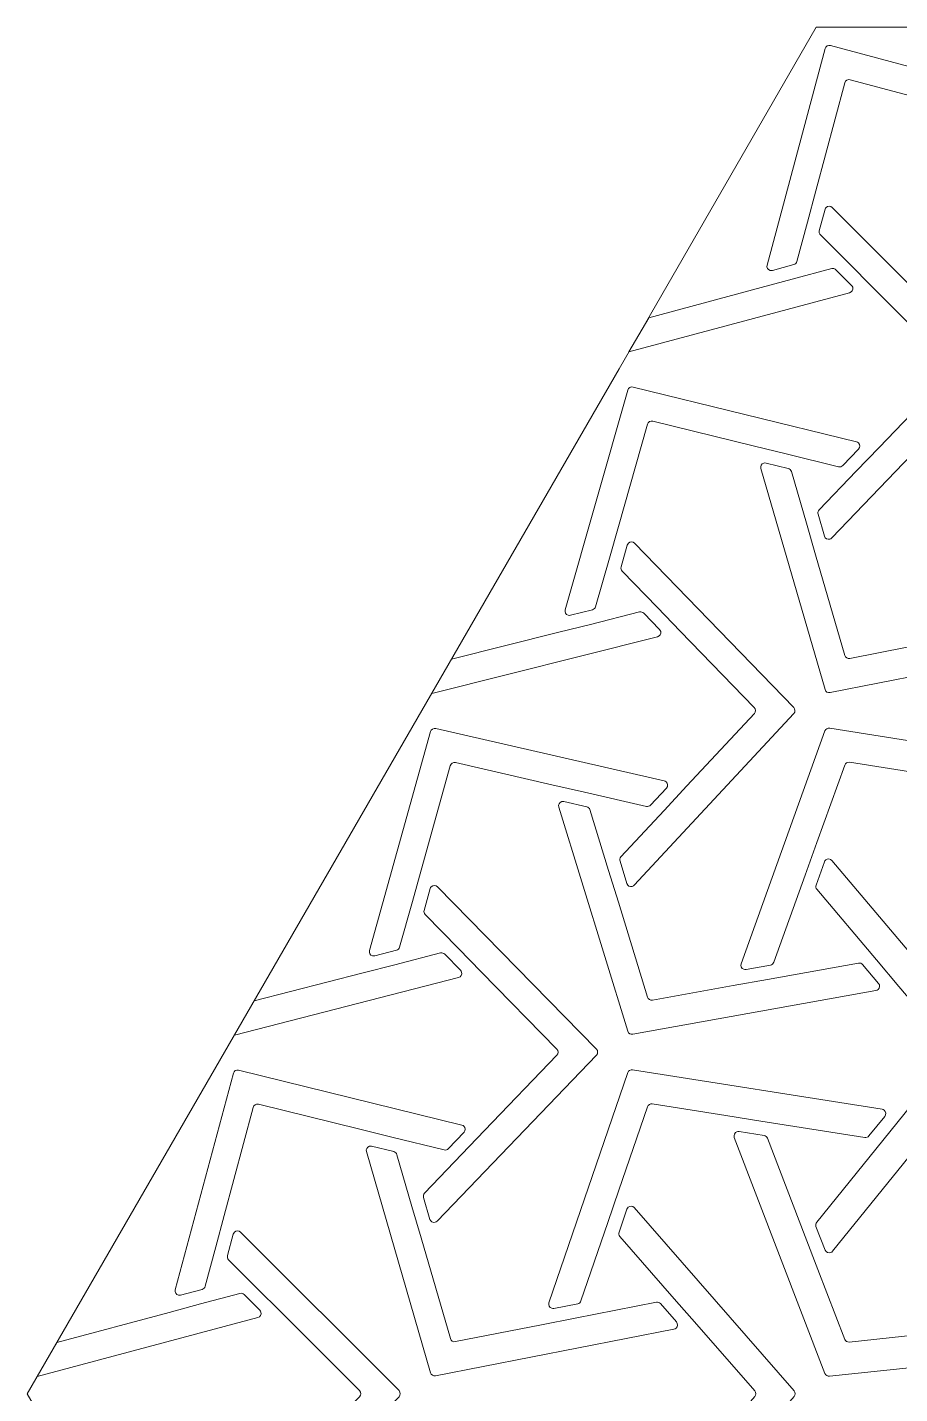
# Model space of a CAD drawing. Header units: millimetres. Extents: x 0.8 to 39, y 0.8 to 33.9.
# Drawn here: x 0.77 to 11.34, y 17.33 to 33.9 of the extents above; entities that cross this region are included whole.
import ezdxf

# ---------------------------------------------------------------- set-up
doc = ezdxf.new("R2010")
doc.units = ezdxf.units.MM
doc.header["$MEASUREMENT"] = 0
doc.layers.add('Layer 1', color=7, linetype='Continuous', lineweight=0)

# ---------------------------------------------------------------- blocks, each defined once
blk = doc.blocks.new('Block_0')
at = {"layer": 'Layer 1', "color": 1, "lineweight": 0, "true_color": 0xff0000}
for points, knots in [([(5.548, 9.05), (5.548, 9.05), (7.94, 4.907), (7.94, 4.907), (7.94, 4.907), (10.331, 0.765), (10.331, 0.765), (10.331, 0.765), (15.114, 0.765), (15.114, 0.765), (15.114, 0.765), (19.897, 0.765), (19.897, 0.765), (19.897, 0.765), (24.68, 0.765), (24.68, 0.765), (24.68, 0.765), (29.463, 0.765), (29.463, 0.765), (29.463, 0.765), (31.855, 4.907), (31.855, 4.907), (31.855, 4.907), (34.246, 9.05), (34.246, 9.05), (34.246, 9.05), (36.638, 13.192), (36.638, 13.192), (36.638, 13.192), (39.029, 17.334), (39.029, 17.334), (39.029, 17.334), (36.638, 21.476), (36.638, 21.476), (36.638, 21.476), (34.246, 25.619), (34.246, 25.619), (34.246, 25.619), (31.855, 29.761), (31.855, 29.761), (31.855, 29.761), (29.463, 33.903), (29.463, 33.903), (29.463, 33.903), (24.68, 33.903), (24.68, 33.903), (24.68, 33.903), (19.897, 33.903), (19.897, 33.903), (19.897, 33.903), (15.114, 33.903), (15.114, 33.903), (15.114, 33.903), (10.331, 33.903), (10.331, 33.903), (10.331, 33.903), (7.94, 29.761), (7.94, 29.761), (7.94, 29.761), (5.548, 25.619), (5.548, 25.619), (5.548, 25.619), (3.157, 21.476), (3.157, 21.476), (3.157, 21.476), (0.765, 17.334), (0.765, 17.334), (0.765, 17.334), (3.157, 13.192), (3.157, 13.192), (3.157, 13.192), (5.548, 9.05), (5.548, 9.05)], [0, 0, 0, 0, 1, 1, 1, 2, 2, 2, 3, 3, 3, 4, 4, 4, 5, 5, 5, 6, 6, 6, 7, 7, 7, 8, 8, 8, 9, 9, 9, 10, 10, 10, 11, 11, 11, 12, 12, 12, 13, 13, 13, 14, 14, 14, 15, 15, 15, 16, 16, 16, 17, 17, 17, 18, 18, 18, 19, 19, 19, 20, 20, 20, 21, 21, 21, 22, 22, 22, 23, 23, 23, 24, 24, 24, 24]), ([(10.437, 33.645), (10.437, 33.645), (9.734, 31.02), (9.734, 31.02), (9.726, 30.992), (9.743, 30.963), (9.771, 30.956), (9.78, 30.953), (9.79, 30.953), (9.799, 30.956), (9.799, 30.956), (10.058, 31.025), (10.058, 31.025), (10.076, 31.03), (10.09, 31.044), (10.095, 31.062), (10.095, 31.062), (10.224, 31.542), (10.224, 31.542), (10.224, 31.542), (10.325, 31.919), (10.325, 31.919), (10.325, 31.919), (10.325, 31.919), (10.325, 31.919), (10.325, 31.919), (10.676, 33.23), (10.676, 33.23), (10.684, 33.259), (10.713, 33.275), (10.741, 33.268), (10.741, 33.268), (10.741, 33.268), (10.741, 33.268), (10.741, 33.268), (12.052, 32.917), (12.052, 32.917), (12.052, 32.917), (12.052, 32.917), (12.052, 32.917), (12.052, 32.917), (12.429, 32.816), (12.429, 32.816), (12.429, 32.816), (12.429, 32.816), (12.429, 32.816), (12.429, 32.816), (12.909, 32.687), (12.909, 32.687), (12.927, 32.682), (12.947, 32.687), (12.96, 32.701), (12.96, 32.701), (13.15, 32.89), (13.15, 32.89), (13.171, 32.911), (13.171, 32.945), (13.15, 32.965), (13.143, 32.972), (13.135, 32.977), (13.126, 32.979), (13.126, 32.979), (10.502, 33.682), (10.502, 33.682), (10.474, 33.69), (10.445, 33.673), (10.437, 33.645)], [0, 0, 0, 0, 1, 1, 1, 2, 2, 2, 3, 3, 3, 4, 4, 4, 5, 5, 5, 6, 6, 6, 7, 7, 7, 8, 8, 8, 9, 9, 9, 10, 10, 10, 11, 11, 11, 12, 12, 12, 13, 13, 13, 14, 14, 14, 15, 15, 15, 16, 16, 16, 17, 17, 17, 18, 18, 18, 19, 19, 19, 20, 20, 20, 21, 21, 21, 22, 22, 22, 22]), ([(12.447, 29.797), (12.447, 29.797), (10.525, 31.719), (10.525, 31.719), (10.504, 31.74), (10.471, 31.74), (10.45, 31.719), (10.444, 31.713), (10.439, 31.705), (10.437, 31.696), (10.437, 31.696), (10.367, 31.436), (10.367, 31.436), (10.362, 31.418), (10.367, 31.399), (10.381, 31.385), (10.381, 31.385), (10.732, 31.034), (10.732, 31.034), (10.732, 31.034), (10.732, 31.034), (10.732, 31.034), (10.732, 31.034), (11.008, 30.758), (11.008, 30.758), (11.008, 30.758), (11.008, 30.758), (11.008, 30.758), (11.008, 30.758), (11.969, 29.797), (11.969, 29.797), (11.989, 29.777), (11.989, 29.744), (11.969, 29.723), (11.969, 29.723), (11.092, 28.809), (11.092, 28.809), (11.092, 28.809), (11.092, 28.809), (11.092, 28.809), (11.092, 28.809), (10.816, 28.521), (10.816, 28.521), (10.816, 28.521), (10.816, 28.521), (10.816, 28.521), (10.816, 28.521), (10.364, 28.05), (10.364, 28.05), (10.351, 28.036), (10.346, 28.016), (10.352, 27.998), (10.352, 27.998), (10.429, 27.733), (10.429, 27.733), (10.437, 27.705), (10.466, 27.688), (10.494, 27.697), (10.503, 27.699), (10.511, 27.704), (10.518, 27.711), (10.518, 27.711), (12.448, 29.723), (12.448, 29.723), (12.468, 29.744), (12.467, 29.777), (12.447, 29.797)], [0, 0, 0, 0, 1, 1, 1, 2, 2, 2, 3, 3, 3, 4, 4, 4, 5, 5, 5, 6, 6, 6, 7, 7, 7, 8, 8, 8, 9, 9, 9, 10, 10, 10, 11, 11, 11, 12, 12, 12, 13, 13, 13, 14, 14, 14, 15, 15, 15, 16, 16, 16, 17, 17, 17, 18, 18, 18, 19, 19, 19, 20, 20, 20, 21, 21, 21, 22, 22, 22, 22]), ([(10.038, 30.848), (10.038, 30.848), (9.661, 30.747), (9.661, 30.747), (9.661, 30.747), (9.661, 30.747), (9.661, 30.747), (9.661, 30.747), (8.299, 30.382), (8.299, 30.382), (8.299, 30.382), (8.059, 29.968), (8.059, 29.968), (8.059, 29.968), (10.735, 30.685), (10.735, 30.685), (10.763, 30.692), (10.78, 30.721), (10.772, 30.75), (10.77, 30.758), (10.765, 30.767), (10.759, 30.773), (10.759, 30.773), (10.569, 30.963), (10.569, 30.963), (10.555, 30.976), (10.536, 30.982), (10.518, 30.977), (10.518, 30.977), (10.038, 30.848), (10.038, 30.848), (10.038, 30.848), (10.038, 30.848), (10.038, 30.848)], [0, 0, 0, 0, 1, 1, 1, 2, 2, 2, 3, 3, 3, 4, 4, 4, 5, 5, 5, 6, 6, 6, 7, 7, 7, 8, 8, 8, 9, 9, 9, 10, 10, 10, 11, 11, 11, 11]), ([(8.045, 29.505), (8.045, 29.505), (7.286, 26.839), (7.286, 26.839), (7.278, 26.811), (7.294, 26.782), (7.322, 26.774), (7.331, 26.771), (7.341, 26.771), (7.35, 26.773), (7.35, 26.773), (7.616, 26.84), (7.616, 26.84), (7.634, 26.845), (7.649, 26.859), (7.654, 26.877), (7.654, 26.877), (7.822, 27.467), (7.822, 27.467), (7.822, 27.467), (7.822, 27.467), (7.822, 27.467), (7.822, 27.467), (7.931, 27.849), (7.931, 27.849), (7.931, 27.849), (7.931, 27.849), (7.931, 27.849), (7.931, 27.849), (8.285, 29.09), (8.285, 29.09), (8.292, 29.118), (8.32, 29.134), (8.348, 29.127), (8.348, 29.127), (9.58, 28.825), (9.58, 28.825), (9.58, 28.825), (9.58, 28.825), (9.58, 28.825), (9.58, 28.825), (9.967, 28.73), (9.967, 28.73), (9.967, 28.73), (10.601, 28.574), (10.601, 28.574), (10.619, 28.569), (10.639, 28.575), (10.652, 28.589), (10.652, 28.589), (10.843, 28.788), (10.843, 28.788), (10.863, 28.809), (10.863, 28.843), (10.842, 28.863), (10.835, 28.869), (10.827, 28.874), (10.818, 28.876), (10.818, 28.876), (8.109, 29.541), (8.109, 29.541), (8.081, 29.548), (8.053, 29.532), (8.045, 29.505)], [0, 0, 0, 0, 1, 1, 1, 2, 2, 2, 3, 3, 3, 4, 4, 4, 5, 5, 5, 6, 6, 6, 7, 7, 7, 8, 8, 8, 9, 9, 9, 10, 10, 10, 11, 11, 11, 12, 12, 12, 13, 13, 13, 14, 14, 14, 15, 15, 15, 16, 16, 16, 17, 17, 17, 18, 18, 18, 19, 19, 19, 20, 20, 20, 21, 21, 21, 21]), ([(10.437, 25.872), (10.437, 25.872), (9.659, 28.553), (9.659, 28.553), (9.65, 28.581), (9.666, 28.61), (9.695, 28.619), (9.703, 28.621), (9.713, 28.621), (9.722, 28.619), (9.722, 28.619), (9.99, 28.553), (9.99, 28.553), (10.009, 28.549), (10.023, 28.535), (10.029, 28.517), (10.029, 28.517), (10.211, 27.889), (10.211, 27.889), (10.211, 27.889), (10.211, 27.889), (10.211, 27.889), (10.211, 27.889), (10.322, 27.507), (10.322, 27.507), (10.322, 27.507), (10.322, 27.507), (10.322, 27.507), (10.322, 27.507), (10.677, 26.286), (10.677, 26.286), (10.684, 26.26), (10.711, 26.244), (10.738, 26.249), (10.738, 26.249), (11.781, 26.454), (11.781, 26.454), (11.781, 26.454), (11.781, 26.454), (11.781, 26.454), (11.781, 26.454), (12.19, 26.534), (12.19, 26.534), (12.19, 26.534), (12.19, 26.534), (12.19, 26.534), (12.19, 26.534), (13.175, 26.727), (13.175, 26.727), (13.193, 26.731), (13.212, 26.724), (13.225, 26.71), (13.225, 26.71), (13.418, 26.489), (13.418, 26.489), (13.437, 26.467), (13.435, 26.433), (13.413, 26.414), (13.406, 26.408), (13.397, 26.404), (13.388, 26.402), (13.388, 26.402), (10.498, 25.835), (10.498, 25.835), (10.471, 25.83), (10.445, 25.846), (10.437, 25.872)], [0, 0, 0, 0, 1, 1, 1, 2, 2, 2, 3, 3, 3, 4, 4, 4, 5, 5, 5, 6, 6, 6, 7, 7, 7, 8, 8, 8, 9, 9, 9, 10, 10, 10, 11, 11, 11, 12, 12, 12, 13, 13, 13, 14, 14, 14, 15, 15, 15, 16, 16, 16, 17, 17, 17, 18, 18, 18, 19, 19, 19, 20, 20, 20, 21, 21, 21, 22, 22, 22, 22]), ([(10.057, 25.655), (10.057, 25.655), (8.128, 27.646), (8.128, 27.646), (8.107, 27.667), (8.074, 27.667), (8.053, 27.647), (8.046, 27.64), (8.041, 27.632), (8.039, 27.623), (8.039, 27.623), (7.964, 27.359), (7.964, 27.359), (7.959, 27.341), (7.963, 27.322), (7.977, 27.308), (7.977, 27.308), (8.404, 26.867), (8.404, 26.867), (8.404, 26.867), (8.404, 26.867), (8.404, 26.867), (8.404, 26.867), (8.68, 26.582), (8.68, 26.582), (8.68, 26.582), (8.68, 26.582), (8.68, 26.582), (8.68, 26.582), (9.579, 25.655), (9.579, 25.655), (9.598, 25.634), (9.599, 25.602), (9.58, 25.582), (9.58, 25.582), (8.763, 24.703), (8.763, 24.703), (8.763, 24.703), (8.763, 24.703), (8.763, 24.703), (8.763, 24.703), (8.487, 24.406), (8.487, 24.406), (8.487, 24.406), (8.487, 24.406), (8.487, 24.406), (8.487, 24.406), (7.963, 23.842), (7.963, 23.842), (7.95, 23.828), (7.946, 23.808), (7.951, 23.79), (7.951, 23.79), (8.034, 23.52), (8.034, 23.52), (8.043, 23.493), (8.072, 23.477), (8.1, 23.485), (8.109, 23.488), (8.117, 23.493), (8.123, 23.5), (8.123, 23.5), (10.058, 25.582), (10.058, 25.582), (10.077, 25.602), (10.077, 25.634), (10.057, 25.655)], [0, 0, 0, 0, 1, 1, 1, 2, 2, 2, 3, 3, 3, 4, 4, 4, 5, 5, 5, 6, 6, 6, 7, 7, 7, 8, 8, 8, 9, 9, 9, 10, 10, 10, 11, 11, 11, 12, 12, 12, 13, 13, 13, 14, 14, 14, 15, 15, 15, 16, 16, 16, 17, 17, 17, 18, 18, 18, 19, 19, 19, 20, 20, 20, 21, 21, 21, 22, 22, 22, 22]), ([(5.668, 25.826), (5.668, 25.826), (8.406, 26.513), (8.406, 26.513), (8.434, 26.52), (8.451, 26.549), (8.444, 26.577), (8.442, 26.587), (8.437, 26.595), (8.431, 26.601), (8.431, 26.601), (8.24, 26.798), (8.24, 26.798), (8.226, 26.812), (8.207, 26.818), (8.189, 26.813), (8.189, 26.813), (7.593, 26.663), (7.593, 26.663), (7.593, 26.663), (7.209, 26.567), (7.209, 26.567), (7.209, 26.567), (7.209, 26.567), (7.209, 26.567), (7.209, 26.567), (5.907, 26.24), (5.907, 26.24), (5.907, 26.24), (5.668, 25.826), (5.668, 25.826)], [0, 0, 0, 0, 1, 1, 1, 2, 2, 2, 3, 3, 3, 4, 4, 4, 5, 5, 5, 6, 6, 6, 7, 7, 7, 8, 8, 8, 9, 9, 9, 10, 10, 10, 10]), ([(5.654, 25.363), (5.654, 25.363), (4.913, 22.71), (4.913, 22.71), (4.906, 22.681), (4.922, 22.652), (4.95, 22.644), (4.959, 22.642), (4.969, 22.642), (4.978, 22.644), (4.978, 22.644), (5.241, 22.712), (5.241, 22.712), (5.26, 22.717), (5.274, 22.731), (5.279, 22.749), (5.279, 22.749), (5.434, 23.303), (5.434, 23.303), (5.434, 23.303), (5.434, 23.303), (5.434, 23.303), (5.434, 23.303), (5.54, 23.683), (5.54, 23.683), (5.54, 23.683), (5.54, 23.683), (5.54, 23.683), (5.54, 23.683), (5.893, 24.949), (5.893, 24.949), (5.901, 24.976), (5.929, 24.992), (5.956, 24.986), (5.956, 24.986), (7.126, 24.718), (7.126, 24.718), (7.126, 24.718), (7.126, 24.718), (7.126, 24.718), (7.126, 24.718), (7.52, 24.628), (7.52, 24.628), (7.52, 24.628), (7.52, 24.628), (7.52, 24.628), (7.52, 24.628), (8.271, 24.456), (8.271, 24.456), (8.289, 24.452), (8.309, 24.457), (8.322, 24.471), (8.322, 24.471), (8.514, 24.678), (8.514, 24.678), (8.534, 24.7), (8.533, 24.733), (8.511, 24.753), (8.504, 24.759), (8.496, 24.764), (8.487, 24.766), (8.487, 24.766), (5.717, 25.4), (5.717, 25.4), (5.69, 25.406), (5.662, 25.39), (5.654, 25.363)], [0, 0, 0, 0, 1, 1, 1, 2, 2, 2, 3, 3, 3, 4, 4, 4, 5, 5, 5, 6, 6, 6, 7, 7, 7, 8, 8, 8, 9, 9, 9, 10, 10, 10, 11, 11, 11, 12, 12, 12, 13, 13, 13, 14, 14, 14, 15, 15, 15, 16, 16, 16, 17, 17, 17, 18, 18, 18, 19, 19, 19, 20, 20, 20, 21, 21, 21, 22, 22, 22, 22]), ([(10.436, 25.37), (10.436, 25.37), (9.42, 22.548), (9.42, 22.548), (9.41, 22.521), (9.424, 22.491), (9.452, 22.481), (9.461, 22.478), (9.47, 22.477), (9.479, 22.478), (9.479, 22.478), (9.774, 22.531), (9.774, 22.531), (9.793, 22.535), (9.808, 22.548), (9.815, 22.566), (9.815, 22.566), (10.194, 23.62), (10.194, 23.62), (10.194, 23.62), (10.337, 24.017), (10.337, 24.017), (10.337, 24.017), (10.337, 24.017), (10.337, 24.017), (10.337, 24.017), (10.675, 24.956), (10.675, 24.956), (10.684, 24.98), (10.708, 24.994), (10.733, 24.99), (10.733, 24.99), (11.627, 24.849), (11.627, 24.849), (11.627, 24.849), (11.627, 24.849), (11.627, 24.849), (11.627, 24.849), (12.051, 24.782), (12.051, 24.782), (12.051, 24.782), (12.051, 24.782), (12.051, 24.782), (12.051, 24.782), (13.31, 24.582), (13.31, 24.582), (13.329, 24.579), (13.348, 24.586), (13.36, 24.601), (13.36, 24.601), (13.553, 24.84), (13.553, 24.84), (13.571, 24.862), (13.568, 24.896), (13.545, 24.914), (13.538, 24.92), (13.529, 24.924), (13.52, 24.925), (13.52, 24.925), (10.494, 25.405), (10.494, 25.405), (10.469, 25.409), (10.445, 25.394), (10.436, 25.37)], [0, 0, 0, 0, 1, 1, 1, 2, 2, 2, 3, 3, 3, 4, 4, 4, 5, 5, 5, 6, 6, 6, 7, 7, 7, 8, 8, 8, 9, 9, 9, 10, 10, 10, 11, 11, 11, 12, 12, 12, 13, 13, 13, 14, 14, 14, 15, 15, 15, 16, 16, 16, 17, 17, 17, 18, 18, 18, 19, 19, 19, 20, 20, 20, 21, 21, 21, 21]), ([(8.046, 21.728), (8.046, 21.728), (7.209, 24.448), (7.209, 24.448), (7.2, 24.476), (7.216, 24.505), (7.244, 24.514), (7.253, 24.516), (7.262, 24.517), (7.271, 24.515), (7.271, 24.515), (7.547, 24.452), (7.547, 24.452), (7.565, 24.447), (7.58, 24.434), (7.585, 24.416), (7.585, 24.416), (7.812, 23.679), (7.812, 23.679), (7.812, 23.679), (7.812, 23.679), (7.812, 23.679), (7.812, 23.679), (7.931, 23.293), (7.931, 23.293), (7.931, 23.293), (8.285, 22.142), (8.285, 22.142), (8.293, 22.117), (8.318, 22.101), (8.345, 22.106), (8.345, 22.106), (9.324, 22.282), (9.324, 22.282), (9.324, 22.282), (9.324, 22.282), (9.324, 22.282), (9.324, 22.282), (9.739, 22.357), (9.739, 22.357), (9.739, 22.357), (9.739, 22.357), (9.739, 22.357), (9.739, 22.357), (10.842, 22.555), (10.842, 22.555), (10.861, 22.559), (10.88, 22.552), (10.892, 22.537), (10.892, 22.537), (11.085, 22.308), (11.085, 22.308), (11.104, 22.286), (11.101, 22.253), (11.079, 22.234), (11.072, 22.228), (11.063, 22.224), (11.054, 22.222), (11.054, 22.222), (8.106, 21.692), (8.106, 21.692), (8.079, 21.687), (8.053, 21.703), (8.046, 21.728)], [0, 0, 0, 0, 1, 1, 1, 2, 2, 2, 3, 3, 3, 4, 4, 4, 5, 5, 5, 6, 6, 6, 7, 7, 7, 8, 8, 8, 9, 9, 9, 10, 10, 10, 11, 11, 11, 12, 12, 12, 13, 13, 13, 14, 14, 14, 15, 15, 15, 16, 16, 16, 17, 17, 17, 18, 18, 18, 19, 19, 19, 20, 20, 20, 21, 21, 21, 21]), ([(12.455, 21.51), (12.455, 21.51), (10.52, 23.8), (10.52, 23.8), (10.501, 23.823), (10.467, 23.826), (10.445, 23.807), (10.438, 23.801), (10.433, 23.793), (10.429, 23.784), (10.429, 23.784), (10.328, 23.502), (10.328, 23.502), (10.322, 23.484), (10.325, 23.465), (10.337, 23.45), (10.337, 23.45), (11.06, 22.595), (11.06, 22.595), (11.06, 22.595), (11.06, 22.595), (11.06, 22.595), (11.06, 22.595), (11.333, 22.272), (11.333, 22.272), (11.333, 22.272), (11.333, 22.272), (11.333, 22.272), (11.333, 22.272), (11.977, 21.51), (11.977, 21.51), (11.993, 21.49), (11.994, 21.462), (11.978, 21.442), (11.978, 21.442), (11.408, 20.739), (11.408, 20.739), (11.408, 20.739), (11.138, 20.405), (11.138, 20.405), (11.138, 20.405), (10.336, 19.415), (10.336, 19.415), (10.324, 19.4), (10.321, 19.38), (10.327, 19.362), (10.327, 19.362), (10.438, 19.076), (10.438, 19.076), (10.448, 19.048), (10.479, 19.035), (10.506, 19.045), (10.515, 19.049), (10.522, 19.054), (10.528, 19.061), (10.528, 19.061), (12.456, 21.442), (12.456, 21.442), (12.472, 21.462), (12.472, 21.49), (12.455, 21.51)], [0, 0, 0, 0, 1, 1, 1, 2, 2, 2, 3, 3, 3, 4, 4, 4, 5, 5, 5, 6, 6, 6, 7, 7, 7, 8, 8, 8, 9, 9, 9, 10, 10, 10, 11, 11, 11, 12, 12, 12, 13, 13, 13, 14, 14, 14, 15, 15, 15, 16, 16, 16, 17, 17, 17, 18, 18, 18, 19, 19, 19, 20, 20, 20, 20]), ([(7.665, 21.513), (7.665, 21.513), (5.738, 23.481), (5.738, 23.481), (5.718, 23.501), (5.684, 23.502), (5.663, 23.481), (5.657, 23.475), (5.652, 23.467), (5.649, 23.458), (5.649, 23.458), (5.576, 23.195), (5.576, 23.195), (5.571, 23.177), (5.576, 23.158), (5.589, 23.144), (5.589, 23.144), (5.991, 22.733), (5.991, 22.733), (5.991, 22.733), (5.991, 22.733), (5.991, 22.733), (5.991, 22.733), (6.267, 22.451), (6.267, 22.451), (6.267, 22.451), (6.267, 22.451), (6.267, 22.451), (6.267, 22.451), (7.186, 21.513), (7.186, 21.513), (7.206, 21.493), (7.207, 21.46), (7.187, 21.439), (7.187, 21.439), (6.309, 20.524), (6.309, 20.524), (6.309, 20.524), (6.309, 20.524), (6.309, 20.524), (6.309, 20.524), (6.033, 20.237), (6.033, 20.237), (6.033, 20.237), (6.033, 20.237), (6.033, 20.237), (6.033, 20.237), (5.581, 19.765), (5.581, 19.765), (5.568, 19.751), (5.563, 19.732), (5.569, 19.714), (5.569, 19.714), (5.646, 19.448), (5.646, 19.448), (5.654, 19.42), (5.683, 19.404), (5.711, 19.412), (5.72, 19.415), (5.728, 19.42), (5.735, 19.426), (5.735, 19.426), (7.665, 21.439), (7.665, 21.439), (7.685, 21.46), (7.685, 21.493), (7.665, 21.513)], [0, 0, 0, 0, 1, 1, 1, 2, 2, 2, 3, 3, 3, 4, 4, 4, 5, 5, 5, 6, 6, 6, 7, 7, 7, 8, 8, 8, 9, 9, 9, 10, 10, 10, 11, 11, 11, 12, 12, 12, 13, 13, 13, 14, 14, 14, 15, 15, 15, 16, 16, 16, 17, 17, 17, 18, 18, 18, 19, 19, 19, 20, 20, 20, 21, 21, 21, 22, 22, 22, 22]), ([(3.276, 21.683), (3.276, 21.683), (5.993, 22.381), (5.993, 22.381), (6.022, 22.388), (6.039, 22.417), (6.031, 22.445), (6.029, 22.454), (6.025, 22.463), (6.018, 22.469), (6.018, 22.469), (5.827, 22.664), (5.827, 22.664), (5.814, 22.677), (5.795, 22.683), (5.776, 22.678), (5.776, 22.678), (5.22, 22.535), (5.22, 22.535), (5.22, 22.535), (5.22, 22.535), (5.22, 22.535), (5.22, 22.535), (4.837, 22.437), (4.837, 22.437), (4.837, 22.437), (4.837, 22.437), (4.837, 22.437), (4.837, 22.437), (3.516, 22.098), (3.516, 22.098), (3.516, 22.098), (3.276, 21.683), (3.276, 21.683)], [0, 0, 0, 0, 1, 1, 1, 2, 2, 2, 3, 3, 3, 4, 4, 4, 5, 5, 5, 6, 6, 6, 7, 7, 7, 8, 8, 8, 9, 9, 9, 10, 10, 10, 11, 11, 11, 11]), ([(3.263, 21.219), (3.263, 21.219), (2.559, 18.594), (2.559, 18.594), (2.552, 18.566), (2.569, 18.537), (2.597, 18.529), (2.606, 18.527), (2.615, 18.527), (2.624, 18.529), (2.624, 18.529), (2.883, 18.598), (2.883, 18.598), (2.902, 18.603), (2.916, 18.618), (2.921, 18.636), (2.921, 18.636), (3.049, 19.116), (3.049, 19.116), (3.049, 19.116), (3.049, 19.116), (3.049, 19.116), (3.049, 19.116), (3.151, 19.493), (3.151, 19.493), (3.151, 19.493), (3.151, 19.493), (3.151, 19.493), (3.151, 19.493), (3.502, 20.805), (3.502, 20.805), (3.51, 20.833), (3.538, 20.849), (3.566, 20.843), (3.566, 20.843), (4.797, 20.54), (4.797, 20.54), (4.797, 20.54), (5.184, 20.445), (5.184, 20.445), (5.184, 20.445), (5.818, 20.289), (5.818, 20.289), (5.836, 20.285), (5.856, 20.291), (5.869, 20.304), (5.869, 20.304), (6.06, 20.504), (6.06, 20.504), (6.08, 20.525), (6.08, 20.558), (6.059, 20.579), (6.052, 20.585), (6.044, 20.59), (6.035, 20.592), (6.035, 20.592), (3.327, 21.257), (3.327, 21.257), (3.299, 21.264), (3.27, 21.247), (3.263, 21.219)], [0, 0, 0, 0, 1, 1, 1, 2, 2, 2, 3, 3, 3, 4, 4, 4, 5, 5, 5, 6, 6, 6, 7, 7, 7, 8, 8, 8, 9, 9, 9, 10, 10, 10, 11, 11, 11, 12, 12, 12, 13, 13, 13, 14, 14, 14, 15, 15, 15, 16, 16, 16, 17, 17, 17, 18, 18, 18, 19, 19, 19, 20, 20, 20, 20]), ([(8.045, 21.227), (8.045, 21.227), (7.09, 18.437), (7.09, 18.437), (7.08, 18.41), (7.095, 18.379), (7.123, 18.37), (7.131, 18.367), (7.141, 18.366), (7.15, 18.368), (7.15, 18.368), (7.439, 18.425), (7.439, 18.425), (7.457, 18.428), (7.472, 18.442), (7.478, 18.46), (7.478, 18.46), (7.804, 19.409), (7.804, 19.409), (7.804, 19.409), (7.804, 19.409), (7.804, 19.409), (7.804, 19.409), (7.938, 19.803), (7.938, 19.803), (7.938, 19.803), (7.938, 19.803), (7.938, 19.803), (7.938, 19.803), (8.284, 20.813), (8.284, 20.813), (8.292, 20.837), (8.317, 20.852), (8.342, 20.848), (8.342, 20.848), (9.236, 20.707), (9.236, 20.707), (9.236, 20.707), (9.236, 20.707), (9.236, 20.707), (9.236, 20.707), (9.66, 20.639), (9.66, 20.639), (9.66, 20.639), (9.66, 20.639), (9.66, 20.639), (9.66, 20.639), (10.919, 20.44), (10.919, 20.44), (10.938, 20.437), (10.956, 20.444), (10.968, 20.459), (10.968, 20.459), (11.161, 20.697), (11.161, 20.697), (11.18, 20.72), (11.176, 20.754), (11.154, 20.772), (11.146, 20.778), (11.138, 20.782), (11.129, 20.783), (11.129, 20.783), (8.103, 21.262), (8.103, 21.262), (8.078, 21.266), (8.053, 21.251), (8.045, 21.227)], [0, 0, 0, 0, 1, 1, 1, 2, 2, 2, 3, 3, 3, 4, 4, 4, 5, 5, 5, 6, 6, 6, 7, 7, 7, 8, 8, 8, 9, 9, 9, 10, 10, 10, 11, 11, 11, 12, 12, 12, 13, 13, 13, 14, 14, 14, 15, 15, 15, 16, 16, 16, 17, 17, 17, 18, 18, 18, 19, 19, 19, 20, 20, 20, 21, 21, 21, 22, 22, 22, 22]), ([(10.436, 17.579), (10.436, 17.579), (9.337, 20.442), (9.337, 20.442), (9.327, 20.47), (9.34, 20.5), (9.368, 20.511), (9.376, 20.514), (9.386, 20.515), (9.395, 20.514), (9.395, 20.514), (9.698, 20.466), (9.698, 20.466), (9.717, 20.463), (9.733, 20.45), (9.739, 20.432), (9.739, 20.432), (10.196, 19.242), (10.196, 19.242), (10.196, 19.242), (10.196, 19.242), (10.196, 19.242), (10.196, 19.242), (10.35, 18.841), (10.35, 18.841), (10.35, 18.841), (10.35, 18.841), (10.35, 18.841), (10.35, 18.841), (10.675, 17.993), (10.675, 17.993), (10.684, 17.971), (10.707, 17.957), (10.73, 17.96), (10.73, 17.96), (11.4, 18.03), (11.4, 18.03), (11.4, 18.03), (11.4, 18.03), (11.4, 18.03), (11.4, 18.03), (11.845, 18.077), (11.845, 18.077), (11.845, 18.077), (11.845, 18.077), (11.845, 18.077), (11.845, 18.077), (13.494, 18.25), (13.494, 18.25), (13.513, 18.252), (13.531, 18.244), (13.542, 18.229), (13.542, 18.229), (13.733, 17.966), (13.733, 17.966), (13.75, 17.942), (13.745, 17.909), (13.721, 17.892), (13.714, 17.887), (13.705, 17.883), (13.696, 17.882), (13.696, 17.882), (10.491, 17.545), (10.491, 17.545), (10.467, 17.543), (10.445, 17.557), (10.436, 17.579)], [0, 0, 0, 0, 1, 1, 1, 2, 2, 2, 3, 3, 3, 4, 4, 4, 5, 5, 5, 6, 6, 6, 7, 7, 7, 8, 8, 8, 9, 9, 9, 10, 10, 10, 11, 11, 11, 12, 12, 12, 13, 13, 13, 14, 14, 14, 15, 15, 15, 16, 16, 16, 17, 17, 17, 18, 18, 18, 19, 19, 19, 20, 20, 20, 21, 21, 21, 22, 22, 22, 22]), ([(5.654, 17.588), (5.654, 17.588), (4.876, 20.269), (4.876, 20.269), (4.867, 20.297), (4.883, 20.326), (4.912, 20.334), (4.92, 20.337), (4.93, 20.337), (4.939, 20.335), (4.939, 20.335), (5.207, 20.269), (5.207, 20.269), (5.226, 20.264), (5.24, 20.25), (5.246, 20.232), (5.246, 20.232), (5.428, 19.605), (5.428, 19.605), (5.428, 19.605), (5.428, 19.605), (5.428, 19.605), (5.428, 19.605), (5.539, 19.222), (5.539, 19.222), (5.539, 19.222), (5.539, 19.222), (5.539, 19.222), (5.539, 19.222), (5.894, 18.002), (5.894, 18.002), (5.901, 17.976), (5.928, 17.959), (5.955, 17.965), (5.955, 17.965), (6.998, 18.169), (6.998, 18.169), (6.998, 18.169), (6.998, 18.169), (6.998, 18.169), (6.998, 18.169), (7.407, 18.25), (7.407, 18.25), (7.407, 18.25), (7.407, 18.25), (7.407, 18.25), (7.407, 18.25), (8.392, 18.443), (8.392, 18.443), (8.41, 18.447), (8.429, 18.44), (8.442, 18.426), (8.442, 18.426), (8.635, 18.204), (8.635, 18.204), (8.654, 18.182), (8.652, 18.149), (8.63, 18.13), (8.623, 18.123), (8.614, 18.119), (8.605, 18.118), (8.605, 18.118), (5.715, 17.551), (5.715, 17.551), (5.688, 17.545), (5.662, 17.561), (5.654, 17.588)], [0, 0, 0, 0, 1, 1, 1, 2, 2, 2, 3, 3, 3, 4, 4, 4, 5, 5, 5, 6, 6, 6, 7, 7, 7, 8, 8, 8, 9, 9, 9, 10, 10, 10, 11, 11, 11, 12, 12, 12, 13, 13, 13, 14, 14, 14, 15, 15, 15, 16, 16, 16, 17, 17, 17, 18, 18, 18, 19, 19, 19, 20, 20, 20, 21, 21, 21, 22, 22, 22, 22]), ([(10.062, 17.369), (10.062, 17.369), (8.124, 19.59), (8.124, 19.59), (8.105, 19.612), (8.072, 19.614), (8.05, 19.595), (8.043, 19.589), (8.037, 19.581), (8.034, 19.572), (8.034, 19.572), (7.939, 19.294), (7.939, 19.294), (7.933, 19.276), (7.937, 19.256), (7.949, 19.242), (7.949, 19.242), (8.609, 18.486), (8.609, 18.486), (8.609, 18.486), (8.609, 18.486), (8.609, 18.486), (8.609, 18.486), (8.883, 18.172), (8.883, 18.172), (8.883, 18.172), (8.883, 18.172), (8.883, 18.172), (8.883, 18.172), (9.584, 17.369), (9.584, 17.369), (9.601, 17.349), (9.601, 17.319), (9.584, 17.299), (9.584, 17.299), (8.883, 16.496), (8.883, 16.496), (8.883, 16.496), (8.883, 16.496), (8.883, 16.496), (8.883, 16.496), (8.609, 16.183), (8.609, 16.183), (8.609, 16.183), (8.609, 16.183), (8.609, 16.183), (8.609, 16.183), (7.949, 15.426), (7.949, 15.426), (7.937, 15.412), (7.933, 15.392), (7.939, 15.374), (7.939, 15.374), (8.034, 15.096), (8.034, 15.096), (8.044, 15.068), (8.074, 15.054), (8.102, 15.063), (8.11, 15.066), (8.118, 15.071), (8.124, 15.078), (8.124, 15.078), (10.062, 17.299), (10.062, 17.299), (10.079, 17.319), (10.079, 17.349), (10.062, 17.369)], [0, 0, 0, 0, 1, 1, 1, 2, 2, 2, 3, 3, 3, 4, 4, 4, 5, 5, 5, 6, 6, 6, 7, 7, 7, 8, 8, 8, 9, 9, 9, 10, 10, 10, 11, 11, 11, 12, 12, 12, 13, 13, 13, 14, 14, 14, 15, 15, 15, 16, 16, 16, 17, 17, 17, 18, 18, 18, 19, 19, 19, 20, 20, 20, 21, 21, 21, 22, 22, 22, 22]), ([(5.272, 17.372), (5.272, 17.372), (3.351, 19.293), (3.351, 19.293), (3.33, 19.313), (3.296, 19.313), (3.276, 19.293), (3.269, 19.286), (3.264, 19.278), (3.262, 19.269), (3.262, 19.269), (3.193, 19.01), (3.193, 19.01), (3.188, 18.991), (3.193, 18.972), (3.206, 18.959), (3.206, 18.959), (3.557, 18.607), (3.557, 18.607), (3.557, 18.607), (3.834, 18.331), (3.834, 18.331), (3.834, 18.331), (4.793, 17.372), (4.793, 17.372), (4.814, 17.351), (4.814, 17.317), (4.793, 17.297), (4.793, 17.297), (3.834, 16.337), (3.834, 16.337), (3.834, 16.337), (3.557, 16.061), (3.557, 16.061), (3.557, 16.061), (3.206, 15.71), (3.206, 15.71), (3.193, 15.696), (3.188, 15.677), (3.193, 15.658), (3.193, 15.658), (3.262, 15.399), (3.262, 15.399), (3.27, 15.371), (3.299, 15.354), (3.327, 15.362), (3.336, 15.364), (3.344, 15.369), (3.351, 15.376), (3.351, 15.376), (5.272, 17.297), (5.272, 17.297), (5.292, 17.317), (5.292, 17.351), (5.272, 17.372)], [0, 0, 0, 0, 1, 1, 1, 2, 2, 2, 3, 3, 3, 4, 4, 4, 5, 5, 5, 6, 6, 6, 7, 7, 7, 8, 8, 8, 9, 9, 9, 10, 10, 10, 11, 11, 11, 12, 12, 12, 13, 13, 13, 14, 14, 14, 15, 15, 15, 16, 16, 16, 17, 17, 17, 18, 18, 18, 18]), ([(0.885, 17.541), (0.885, 17.541), (3.56, 18.258), (3.56, 18.258), (3.589, 18.266), (3.605, 18.295), (3.598, 18.323), (3.595, 18.332), (3.591, 18.34), (3.584, 18.347), (3.584, 18.347), (3.394, 18.536), (3.394, 18.536), (3.381, 18.55), (3.361, 18.555), (3.343, 18.55), (3.343, 18.55), (2.863, 18.422), (2.863, 18.422), (2.863, 18.422), (2.863, 18.422), (2.863, 18.422), (2.863, 18.422), (2.486, 18.32), (2.486, 18.32), (2.486, 18.32), (2.486, 18.32), (2.486, 18.32), (2.486, 18.32), (1.124, 17.955), (1.124, 17.955), (1.124, 17.955), (0.885, 17.541), (0.885, 17.541)], [0, 0, 0, 0, 1, 1, 1, 2, 2, 2, 3, 3, 3, 4, 4, 4, 5, 5, 5, 6, 6, 6, 7, 7, 7, 8, 8, 8, 9, 9, 9, 10, 10, 10, 11, 11, 11, 11])]:
    blk.add_open_spline(points, degree=3, knots=knots, dxfattribs=at)

msp = doc.modelspace()

# ---------------------------------------------------------------- block references
at = {"layer": 'Layer 1'}
msp.add_blockref('Block_0', (0, 0), dxfattribs=at)

doc.saveas('drawing.dxf')
